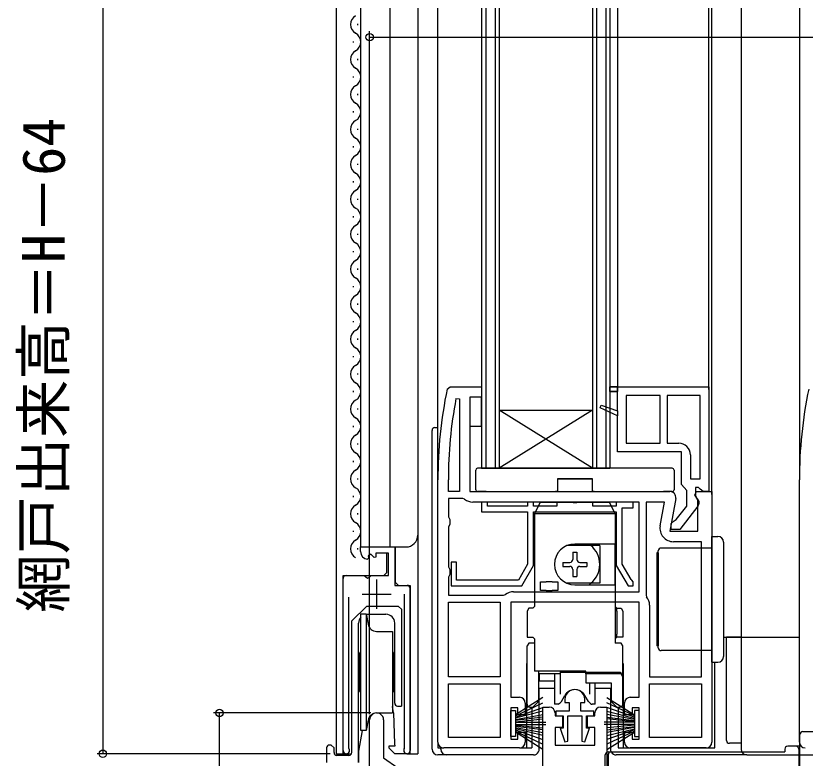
# Model space of a CAD drawing. Units: millimetres, scale not verified. Extents: x -525 to 525, y -783 to 779.
# Drawn here: x 64.3 to 199.7, y 38.4 to 165.9 of the extents above; entities that cross this region are included whole.
import ezdxf
from ezdxf.enums import TextEntityAlignment as Align

# ---------------------------------------------------------------- set-up
doc = ezdxf.new("R2010")
doc.units = ezdxf.units.MM
doc.header["$LTSCALE"] = 4
for name, color, linetype in [('0-2_YKK_11', 7, 'Continuous'), ('0-4_YKK_12', 2, 'Continuous'), ('0-5_YKK_13', 4, 'Continuous'), ('0-7_YKK_D', 6, 'Continuous')]:
    doc.layers.add(name, color=color, linetype=linetype)
doc.styles.add('ＭＳ ゴシック', font='')
doc.styles.get('ＭＳ ゴシック').set_extended_font_data('MS Gothic')

msp = doc.modelspace()

# ---------------------------------------------------------------- linework, layer by layer
at = {"layer": '0-2_YKK_11'}
for p, q in [((139.805, 100.15), (140.4, 100.094)), ((136.7, 41.2), (136.7, 86.2)), ((198.7, 41.2), (198.7, 86.2)), ((171.2, 82.4), (142.7, 82.4)), ((126.2, 69.1), (126.2, 64.1)), ((123.7, 66.6), (128.7, 66.6)), ((150.7, 40.2), (137.7, 40.2)), ((182.7, 40.2), (169.7, 40.2))]:
    msp.add_line(p, q, dxfattribs=at)
for points in [[(138.297, 101.801), (138.787, 102.2), (144.2, 102.2), (144.2, 100.4), (142.2, 100.4), (142.2, 84.2), (176.5, 84.2)], [(181.288, 81.68), (178.178, 77.7), (176.7, 77.7), (176.7, 78.7), (177.201, 79.2), (177.597, 79.392), (179.4, 81.7), (179.4, 84.405), (178.95, 84.903), (178.5, 85.4), (178.5, 91), (167.5, 91), (167.5, 97.2), (164.533, 98.584), (164.72, 99.045), (167.5, 98.083), (167.5, 101.4), (166.2, 101.4), (166.2, 102.2), (183.2, 102.2)], [(183.2, 102.2), (183.2, 84.2), (182.2, 84.2), (181.704, 84.637), (181.406, 84.9), (180.9, 84.9), (180.9, 83.496), (181.1, 83.096)], [(181.7, 86.4), (181.7, 100.7), (176, 100.7), (176, 92.5), (178, 92.5)], [(140.4, 100.094), (140.4, 84.2), (138.5, 84.2), (138.5, 86.2)], [(180, 90.5), (180, 86.4), (181.7, 86.4)], [(177.485, 83.026), (176.493, 77.4), (181.3, 77.4), (181.3, 82.756), (180.758, 83.624), (181.077, 84.2), (183.7, 84.2), (183.7, 41.2)], [(141.277, 82.893), (140.968, 83), (138.5, 83), (138.5, 79.866), (138.75, 79.433), (138.75, 78.567), (138.5, 78.134), (138.5, 71.266), (138.75, 70.833), (138.75, 69.967), (138.5, 69.534), (138.5, 66.4), (147.968, 66.4), (148.277, 66.507)], [(149.7, 67), (171.2, 67), (171.2, 82.4)], [(174.824, 78.299), (175.547, 82.4), (172.4, 82.4), (172.4, 66.432), (172.507, 66.123)], [(123.45, 73.895), (123.45, 74.7), (129.35, 74.7), (129.35, 68.097), (131.95, 68.097), (131.95, 39.75)], [(181.9, 52.4), (181.9, 75.6), (177.089, 75.6)], [(120.45, 39.75), (120.45, 69.8), (124.081, 69.8), (124.621, 69.347), (124.95, 69.5), (125.25, 69.8), (128.25, 69.8), (128.25, 73.6), (126.05, 73.6), (126.05, 72.966), (125.803, 72.864), (125.226, 73.441), (124.757, 73.171), (124.843, 72.852), (124.631, 72.601)], [(130.947, 40.062), (131, 40.232), (131, 66.6)], [(121.4, 66.1), (121.4, 40.232), (121.453, 40.062)], [(169.7, 48.9), (171.2, 48.9), (171.2, 65.2), (149.2, 65.2), (149.2, 48.9), (150.7, 48.9)], [(173, 64.7), (173, 52.4), (181.9, 52.4)], [(151.7, 47.9), (151.7, 45.9), (150.4, 45.9), (150.4, 47.1), (149.2, 47.1), (149.2, 41.7), (150.4, 41.7), (150.4, 42.9), (151.7, 42.9), (151.7, 41.2)], [(158.5, 48.5), (158.5, 48), (159.2, 48), (159.2, 46.5), (156.95, 46.5), (156.95, 45.7), (158.2, 45.7), (158.2, 43.6), (157.666, 43.6), (158.503, 41.261), (159, 41.348)], [(159, 41.348), (159, 45.7), (161.4, 45.7), (161.4, 41.348), (161.897, 41.261), (162.734, 43.6), (162.2, 43.6), (162.2, 45.7), (163.45, 45.7), (163.45, 46.5), (161.2, 46.5), (161.2, 48), (161.9, 48), (161.9, 48.5)], [(168.7, 41.2), (168.7, 42.9), (170, 42.9), (170, 41.7), (171.2, 41.7), (171.2, 47.1), (170, 47.1), (170, 45.9), (168.7, 45.9), (168.7, 47.9)], [(127.4, 45), (127.4, 38.5), (132.3, 35.069), (132.3, 21.2), (154.7, 21.2), (154.7, 47.2), (155.8, 47.2)], [(156.8, 46.2), (156.8, 45.7), (158.05, 45.7), (158.05, 43.7), (156.8, 43.7), (156.8, 40.7), (163.6, 40.7), (163.6, 43.7), (162.35, 43.7), (162.35, 45.7), (163.6, 45.7), (163.6, 46.2)], [(164.6, 47.2), (165.7, 47.2), (165.7, 26.7), (167.2, 25.2), (167.2, 24.2), (165.7, 24.2), (165.7, 21.2), (216.7, 21.2), (216.7, 24.2), (215.2, 24.2), (215.2, 25.2), (216.7, 26.7), (216.7, 47.2), (217.8, 47.2)], [(202.5, -2.8), (143.2, -2.8), (143.2, -6.3), (145.7, -6.3), (145.7, -8.4), (141.1, -8.4), (141.1, -2.8), (125, -2.8), (125, 45)]]:
    msp.add_lwpolyline(points, dxfattribs=at)
for points in [[(166.2, 101.4), (167.5, 101.4), (167.5, 102.2), (166.2, 102.2)], [(169, 100.7), (169, 92.5), (174.8, 92.5), (174.8, 100.7)], [(167.5, 97.2), (164.533, 98.584), (164.72, 99.045), (167.5, 98.083)], [(153.1, 80.7), (167.3, 80.7), (167.3, 71.5), (169.321, 68), (170.2, 68), (170.2, 68.7), (169.994, 68.985), (169.829, 69.119), (168.3, 71.768), (168.3, 81.4), (170.2, 81.4), (170.2, 82.4), (167.3, 82.4), (167.3, 81.7), (163.3, 81.7), (163.3, 82.4), (160.72, 82.4), (160.46, 82.25), (159.94, 82.25), (159.68, 82.4), (157.1, 82.4), (157.1, 81.7), (153.1, 81.7), (153.1, 82.4), (152.1, 82.4), (152.1, 81.7), (145.2, 81.7), (145.2, 82.4), (144.2, 82.4), (144.2, 80.7), (152.1, 80.7), (152.1, 71.768), (150.502, 69), (139.9, 69), (139.9, 72.1), (139, 72.1), (139, 68), (151.079, 68), (153.1, 71.5)], [(147.4, 65.2), (147.4, 52.4), (138.5, 52.4), (138.5, 65.2)], [(147.4, 51.2), (147.4, 42), (138.5, 42), (138.5, 51.2)], [(173, 42), (173, 51.2), (181.9, 51.2), (181.9, 42)]]:
    msp.add_lwpolyline(points, close=True, dxfattribs=at)
for centre, radius, start, end in [((213.7, 86.2), 77, 168.31011, 180), ((275.7, 86.2), 77, 168.31011, 180), ((213.7, 86.2), 75.2, 169.30948, 180.00001), ((178, 90.5), 2, 0.00001, 89.99999), ((176.5, 83.2), 1, 350.00002, 90), ((142.7, 84.7), 2.3, 231.7868, 270), ((180.5, 82.296), 1, 322.00002, 53.13011), ((177.089, 77.9), 2.3, 170.00001, 269.99999), ((124.75, 73.895), 1.3, 179.99998, 264.7841), ((149.7, 64.7), 2.3, 90, 128.2132), ((170.7, 64.7), 2.3, 0, 38.2132), ((160.2, 48.5), 1.7, 359.99999, 180.00001), ((150.7, 47.9), 1, 0.00001, 89.99999), ((169.7, 47.9), 1, 90.00001, 179.99999), ((126.2, 45), 1.2, 359.99999, 180.00001), ((155.8, 46.2), 1, 0.00001, 89.99999), ((164.6, 46.2), 1, 90.00001, 179.99999), ((137.7, 41.2), 1, 180.00001, 269.99999), ((150.7, 41.2), 1, 270.00001, 359.99999), ((169.7, 41.2), 1, 180.00001, 269.99999), ((182.7, 41.2), 1, 270.00001, 359.99999), ((199.7, 41.2), 1, 180.00001, 269.99999), ((121, 39.75), 0.55, 180, 34.56043), ((131.4, 39.75), 0.55, 145.4393, 359.99996)]:
    msp.add_arc(centre, radius, start, end, dxfattribs=at)
at = {"layer": '0-4_YKK_12'}
for p, q in [((119.25, 205.7), (119.25, 39.2)), ((123.45, 205.7), (123.45, 74.7)), ((128.45, 205.7), (128.45, 74.7)), ((133.25, 205.7), (133.25, 39.2)), ((136.7, 86.2), (136.7, 205.7)), ((144.2, 205.7), (144.2, 88.2)), ((144.9, 205.7), (144.9, 88.2)), ((146.5, 205.7), (146.5, 88.2)), ((147.2, 205.7), (147.2, 88.2)), ((163.2, 205.7), (163.2, 88.2)), ((163.9, 205.7), (163.9, 88.2)), ((165.5, 205.7), (165.5, 88.2)), ((166.2, 205.7), (166.2, 88.2)), ((167.5, 205.7), (167.5, 101.4)), ((183.2, 101.7), (183.2, 205.7)), ((183.7, 83.701), (183.7, 205.7)), ((188.7, 205.7), (188.7, 59.2)), ((198.7, 205.7), (198.7, 86.2)), ((122.968, 164.266), (122.968, 164.466)), ((122.208, 161.266), (122.208, 161.466)), ((122.968, 158.266), (122.968, 158.466)), ((122.208, 155.266), (122.208, 155.466)), ((122.968, 152.266), (122.968, 152.466)), ((122.208, 149.266), (122.208, 149.466)), ((122.968, 146.266), (122.968, 146.466)), ((122.208, 143.266), (122.208, 143.466)), ((122.968, 140.266), (122.968, 140.466)), ((122.208, 137.266), (122.208, 137.466)), ((122.968, 134.266), (122.968, 134.466)), ((122.208, 131.266), (122.208, 131.466)), ((122.968, 128.266), (122.968, 128.466)), ((122.208, 125.266), (122.208, 125.466)), ((122.968, 122.266), (122.968, 122.466)), ((122.208, 119.266), (122.208, 119.466)), ((122.968, 116.266), (122.968, 116.466)), ((122.208, 113.266), (122.208, 113.466)), ((122.968, 110.266), (122.968, 110.466)), ((122.208, 107.266), (122.208, 107.466)), ((122.968, 104.266), (122.968, 104.466)), ((122.208, 101.266), (122.208, 101.466)), ((122.968, 98.266), (122.968, 98.466)), ((163.2, 88.2), (147.2, 98.2)), ((122.208, 95.266), (122.208, 95.466)), ((122.968, 92.266), (122.968, 92.466)), ((122.208, 89.266), (122.208, 89.466)), ((144.2, 88.2), (166.2, 88.2)), ((122.968, 86.266), (122.968, 86.466)), ((122.208, 83.266), (122.208, 83.466)), ((122.968, 80.266), (122.968, 80.466)), ((122.208, 77.266), (122.208, 77.466)), ((122.968, 74.266), (122.968, 74.466)), ((123.45, 74.7), (131.25, 74.7)), ((129.45, 68.6), (129.45, 74.7)), ((127.95, 70.3), (127.95, 73.6)), ((120.45, 39.2), (120.45, 69.3)), ((120.95, 69.8), (127.45, 69.8)), ((127.95, 70.3), (127.45, 69.8)), ((129.45, 68.6), (129.95, 68.1)), ((129.95, 68.1), (131.45, 68.1)), ((131.95, 39.2), (131.95, 67.6)), ((185.7, 59.2), (198.7, 59.2)), ((119.25, 39.2), (121.908, 39.2)), ((131.4, 39.2), (133.25, 39.2))]:
    msp.add_line(p, q, dxfattribs=at)
msp.add_lwpolyline([(147.2, 98.2), (163.2, 98.2), (147.2, 88.2)], dxfattribs=at)
for centre, radius, start, end in [((123.426, 164.366), 1.718, 119.20254, 240.79746), ((121.749, 161.366), 1.718, 299.20254, 60.79746), ((123.426, 158.366), 1.718, 119.20254, 240.79746), ((121.749, 155.366), 1.718, 299.20254, 60.79746), ((123.426, 152.366), 1.718, 119.20254, 240.79746), ((121.749, 149.366), 1.718, 299.20254, 60.79746), ((123.426, 146.366), 1.718, 119.20254, 240.79746), ((121.749, 143.366), 1.718, 299.20254, 60.79746), ((123.426, 140.366), 1.718, 119.20254, 240.79746), ((121.749, 137.366), 1.718, 299.20254, 60.79746), ((123.426, 134.366), 1.718, 119.20254, 240.79746), ((121.749, 131.366), 1.718, 299.20254, 60.79746), ((123.426, 128.366), 1.718, 119.20254, 240.79746), ((121.749, 125.366), 1.718, 299.20254, 60.79746), ((123.426, 122.366), 1.718, 119.20254, 240.79746), ((121.749, 119.366), 1.718, 299.20254, 60.79746), ((123.426, 116.366), 1.718, 119.20254, 240.79746), ((121.749, 113.366), 1.718, 299.20254, 60.79746), ((123.426, 110.366), 1.718, 119.20254, 240.79746), ((121.749, 107.366), 1.718, 299.20254, 60.79746), ((123.426, 104.366), 1.718, 119.20254, 240.79746), ((121.749, 101.366), 1.718, 299.20254, 60.79746), ((123.426, 98.366), 1.718, 119.20254, 240.79746), ((121.749, 95.366), 1.718, 299.20254, 60.79746), ((123.426, 92.366), 1.718, 119.20254, 240.79746), ((121.749, 89.366), 1.718, 299.20254, 60.79746), ((123.426, 86.366), 1.718, 119.20254, 240.79746), ((121.749, 83.366), 1.718, 299.20254, 60.79746), ((123.426, 80.366), 1.718, 119.20254, 240.79746), ((121.749, 77.366), 1.718, 299.20254, 60.79746), ((123.426, 74.366), 1.718, 119.20254, 240.79746), ((131.25, 76.7), 2, 270, 0), ((120.95, 69.3), 0.5, 90, 180), ((131.45, 67.6), 0.5, 0, 90)]:
    msp.add_arc(centre, radius, start, end, dxfattribs=at)
at = {"layer": '0-5_YKK_13'}
for p, q in [((136.2, 95.2), (136.7, 95.2)), ((135.7, 40), (135.7, 94.7)), ((143.531, 88.2), (143.5, 88.2)), ((176.869, 88.2), (143.531, 88.2)), ((176.9, 88.2), (176.869, 88.2)), ((143.2, 84.5), (143.2, 87.791)), ((177.2, 87.9), (177.2, 87.873)), ((177.2, 87.873), (177.2, 87.791)), ((177.2, 87.791), (177.2, 84.5)), ((163.2, 86.4), (157.2, 86.4)), ((157.2, 86.4), (163.2, 86.4)), ((163.2, 84.2), (163.2, 86.4)), ((145, 84.2), (143.5, 84.2)), ((145, 84.2), (156.9, 84.2)), ((163.5, 84.2), (163.2, 84.2)), ((163.5, 84.2), (175.4, 84.2)), ((176.9, 84.2), (175.4, 84.2)), ((153.3, 80.4), (154.3, 82.4)), ((153.3, 80.4), (153.3, 64.5)), ((167.1, 80.4), (153.3, 80.4)), ((183.7, 76.5), (184.7, 76.5)), ((183.7, 69.5), (183.7, 76.5)), ((164.45, 74.95), (158.901, 74.95)), ((167.1, 75.2), (167.1, 68.2)), ((167.1, 68.2), (167.1, 75.2)), ((181.2, 74.5), (175, 74.5)), ((183.7, 74.5), (181.2, 74.5)), ((185.7, 75.5), (185.7, 69.5)), ((159.85, 73.775), (160.55, 73.775)), ((159.85, 73.775), (159.85, 72.55)), ((160.55, 73.775), (160.55, 72.55)), ((174.25, 73.7), (174.25, 57.7)), ((174.5, 73.7), (174.25, 73.7)), ((174.5, 57.4), (174.5, 74)), ((158.125, 72.05), (158.125, 71.35)), ((158.125, 72.05), (159.35, 72.05)), ((161.05, 72.05), (162.275, 72.05)), ((162.275, 72.05), (162.275, 71.35)), ((158.125, 71.35), (159.35, 71.35)), ((159.85, 70.85), (159.85, 69.625)), ((160.55, 70.85), (160.55, 69.625)), ((161.05, 71.35), (162.275, 71.35)), ((159.85, 69.625), (160.55, 69.625)), ((185.7, 69.5), (185.7, 61.9)), ((156.3, 68.7), (155.3, 68.7)), ((156.3, 68.7), (157.3, 68.7)), ((155.3, 67.2), (156.3, 67.2)), ((121.95, 62), (124.45, 64.5)), ((129.95, 64.5), (124.45, 64.5)), ((129.95, 64.5), (130.45, 64)), ((130.45, 64), (130.45, 47.387)), ((152.289, 64.2), (152, 63.7)), ((152, 63.7), (152, 59.2)), ((153, 64.2), (152.289, 64.2)), ((153.3, 64.5), (153, 64.2)), ((167.4, 63.7), (167.4, 59.7)), ((168.4, 63.7), (168.4, 59.7)), ((123.5, 63.2), (124.412, 63.2)), ((123.5, 43.2), (123.5, 63.2)), ((124.412, 63.2), (124.722, 61.439)), ((124.412, 63.2), (124.412, 43.2)), ((124.6, 63.13), (127.8, 63.13)), ((121.95, 39.4), (121.95, 62)), ((129.3, 47.887), (129.3, 61.63)), ((185.7, 61.9), (185.7, 55.9)), ((126.2, 60.2), (128.9, 60.176)), ((128.9, 60.176), (128.9, 46.224)), ((168.4, 59.7), (168.4, 59.2)), ((152, 59.2), (153, 59.2)), ((153, 59.2), (153.3, 58.9)), ((153.3, 58.9), (153.3, 53.4)), ((167.1, 58.9), (167.4, 59.2)), ((185.7, 59.2), (186.2, 59.2)), ((186.196, 41.496), (186.196, 59.2)), ((188.7, 59.2), (186.2, 59.2)), ((188.7, 59.2), (188.7, 40)), ((152, 47.7), (152, 57.7)), ((168.111, 58.2), (167.1, 58.2)), ((168.4, 57.7), (168.111, 58.2)), ((168.4, 52.4), (168.4, 57.7)), ((181.2, 56.9), (175, 56.9)), ((183.7, 56.9), (181.2, 56.9)), ((123.3, 49.9), (123.3, 56.5)), ((129.1, 56.5), (129.1, 49.9)), ((151.9, 54.7), (151.9, 40.2)), ((152, 54.7), (151.9, 54.7)), ((168.4, 54.7), (168.5, 54.7)), ((168.5, 54.7), (168.5, 40.2)), ((183.7, 54.9), (184.7, 54.9)), ((162.1, 53.4), (153.3, 53.4)), ((154, 48.407), (154, 53.4)), ((157.7, 52.9), (154, 52.9)), ((156.7, 52.9), (156.7, 47.7)), ((157.696, 52.9), (157.696, 49.407)), ((157.7, 53.4), (157.7, 52.9)), ((157.7, 53.2), (162.1, 53.2)), ((162.1, 53.2), (162.1, 53.4)), ((162.1, 52.9), (162.1, 53.2)), ((162.1, 52.9), (162.1, 51.4)), ((168.111, 52.9), (162.1, 52.9)), ((168.4, 52.4), (168.111, 52.9)), ((168.4, 47.7), (168.4, 52.4)), ((156.7, 50.4), (154.1, 50.4)), ((154.1, 40), (154.1, 50.4)), ((160.087, 50.198), (160.085, 50.197)), ((160.338, 50.197), (160.337, 50.195)), ((162.1, 51.4), (166.4, 51.4)), ((162.704, 51.4), (162.704, 49.407)), ((163.7, 51.205), (163.698, 51.202)), ((163.7, 47.7), (163.7, 51.4)), ((166.3, 50.4), (163.7, 50.4)), ((166.3, 50.4), (166.3, 40)), ((166.4, 51.4), (166.4, 48.407)), ((154.7, 48.872), (150, 45.9)), ((157.878, 48.177), (158.468, 49.2)), ((162.522, 48.177), (161.932, 49.2)), ((165.7, 48.872), (170.4, 45.9)), ((129.8, 47.387), (130.45, 47.387)), ((150, 45.7), (154.7, 47.958)), ((157.242, 47.7), (156.7, 47.7)), ((157.354, 47.738), (157.25, 47.7)), ((163.046, 47.738), (163.15, 47.7)), ((163.7, 47.7), (163.158, 47.7)), ((170.4, 45.7), (165.7, 47.958)), ((166.546, 48.054), (167.4, 47.2)), ((126.2, 46.2), (128.9, 46.224)), ((129.1, 46.2), (128.9, 47.334)), ((149.2, 42.15), (149.2, 46.65)), ((150, 45.5), (154.7, 47.164)), ((154.7, 46.489), (150, 45.3)), ((152.8, 47.2), (152.8, 40.2)), ((170.4, 45.5), (165.7, 47.164)), ((165.7, 46.489), (170.4, 45.3)), ((167.4, 47.2), (167.9, 47.2)), ((167.6, 47.2), (167.6, 40.2)), ((171.2, 42.15), (171.2, 46.65)), ((150, 45.1), (154.7, 45.932)), ((154.7, 45.494), (150, 44.9)), ((150, 44.7), (154.7, 45.175)), ((170.4, 45.1), (165.7, 45.932)), ((165.7, 45.494), (170.4, 44.9)), ((170.4, 44.7), (165.7, 45.175)), ((150, 44.6), (155.2, 44.6)), ((150, 44.2), (155.2, 44.2)), ((150, 44.1), (154.7, 43.625)), ((154.7, 43.306), (150, 43.9)), ((150, 43.7), (154.7, 42.868)), ((154.7, 42.311), (150, 43.5)), ((170.4, 44.6), (165.2, 44.6)), ((170.4, 44.2), (165.2, 44.2)), ((170.4, 44.1), (165.7, 43.625)), ((165.7, 43.306), (170.4, 43.9)), ((170.4, 43.7), (165.7, 42.868)), ((165.7, 42.311), (170.4, 43.5)), ((123.73, 43.2), (123.1, 39.626)), ((150, 43.3), (154.7, 41.636)), ((150, 43.1), (154.7, 40.842)), ((154.7, 39.928), (150, 42.9)), ((170.4, 43.3), (165.7, 41.636)), ((170.4, 43.1), (165.7, 40.842)), ((165.7, 39.928), (170.4, 42.9)), ((198.8, 36.5), (198.8, 42.5)), ((199.3, 43), (213.1, 43)), ((118.4, 40.7), (118.1, 40.7)), ((188.7, 40.996), (186.696, 40.996)), ((117.6, 40.2), (117.6, 37.7)), ((123.1, 39.626), (123.1, 37.7)), ((150.7, 40.2), (152.8, 40.2)), ((165.9, 39.5), (166.4, 39.5)), ((166.4, 39.5), (196.2, 39.5)), ((196.2, 40), (196.2, 39.5)), ((198.1, 40.5), (196.7, 40.5)), ((198.8, 40.5), (198.1, 40.5)), ((198.6, 40), (198.6, 36.5)), ((121.45, 38.9), (119.4, 38.9)), ((131.4, 39.2), (129.299, 39.2)), ((138.2, 39), (136.7, 39)), ((153.1, 39), (138.2, 39)), ((165.4, 36.5), (165.4, 39)), ((165.9, 39), (165.9, 36.5)), ((189.7, 39), (167.3, 39)), ((189.7, 39), (215.1, 39))]:
    msp.add_line(p, q, dxfattribs=at)
msp.add_lwpolyline([(144.2, 100.4), (142.2, 100.4), (142.2, 95.4), (144.2, 95.4)], close=True, dxfattribs=at)
for points in [[(143.2, 87.791), (143.2, 87.873), (143.2, 87.9)], [(157.2, 86.4), (157.2, 84.2), (156.9, 84.2)], [(154.3, 82.4), (166.1, 82.4), (167.1, 80.4)], [(167.1, 80.4), (167.1, 75.2), (160.2, 75.2)], [(164.45, 74.95), (164.45, 68.45), (158.901, 68.45)], [(174.5, 73.7), (174.5, 57.7), (174.25, 57.7)], [(183.7, 54.9), (183.7, 61.9), (183.7, 69.5)], [(155.3, 67.2), (154.3, 67.2), (154.3, 68.7), (155.3, 68.7)], [(157.3, 68.7), (157.3, 67.2), (156.3, 67.2)], [(160.2, 68.2), (167.1, 68.2), (167.1, 58.2)], [(167.4, 63.7), (167.4, 64.2), (167.1, 64.5)], [(167.4, 64.2), (168.111, 64.2), (168.4, 63.7)], [(123.1, 37.7), (123.1, 39.626), (123.1, 61.63)], [(168.4, 59.2), (167.4, 59.2), (167.4, 59.7)], [(153.3, 58.2), (152.289, 58.2), (152, 57.7)], [(167.6, 40.2), (184.2, 40.2), (184.2, 54.9)], [(154.1, 52.9), (154.1, 51.7), (156.7, 51.7)], [(162.1, 53.2), (167.938, 53.2), (168.111, 52.9)], [(152.5, 47.2), (153, 47.2), (153.854, 48.054)], [(129.1, 46.2), (129.285, 40.9), (129.299, 40.5)], [(149.2, 46.65), (150, 46.65), (150, 42.15), (149.2, 42.15)], [(171.2, 46.65), (170.4, 46.65), (170.4, 42.15), (171.2, 42.15)], [(124.722, 44.96), (124.412, 43.2), (123.5, 43.2)], [(118.9, 39.4), (118.9, 40.2), (118.4, 40.7)], [(136.7, 41.199), (136.7, 40.2), (137.2, 40.2)], [(129.299, 40.5), (128.3, 40.5), (128.3, 40.2), (129.299, 39.2)], [(137.2, 40), (137.2, 40.2), (137.7, 40.2)]]:
    msp.add_lwpolyline(points, dxfattribs=at)
for centre, radius, start, end in [((136.2, 94.7), 0.5, 90, 180), ((143.5, 87.9), 0.3, 90, 180), ((176.9, 87.9), 0.3, 0, 90), ((143.5, 84.5), 0.3, 180, 270), ((176.9, 84.5), 0.3, 270, 0), ((184.7, 75.5), 1, 0, 90), ((160.2, 71.7), 3.5, 90, 270), ((160.2, 71.7), 4.25, 49.88083, 55.43968), ((160.2, 71.7), 4.25, 310.11917, 49.88083), ((175, 74), 0.5, 90, 180), ((159.35, 72.55), 0.5, 270, 0), ((161.05, 72.55), 0.5, 180, 270), ((159.35, 70.85), 0.5, 0, 90), ((161.05, 70.85), 0.5, 90, 180), ((160.2, 71.7), 4.25, 304.56032, 310.11917), ((124.6, 61.63), 1.5, 137.16657, 180), ((124.6, 61.63), 1.5, 90, 96.64425), ((127.8, 61.63), 1.5, 0, 90), ((126.2, 61.7), 1.5, 190, 270), ((175, 57.4), 0.5, 180, 270), ((123.5, 56.5), 0.2, 90, 180), ((128.9, 56.5), 0.2, 0, 90), ((184.7, 55.9), 1, 270, 0), ((160.2, 48.2), 2, 30, 150), ((123.5, 49.9), 0.2, 180, 270), ((128.9, 49.9), 0.2, 270, 0), ((129.8, 47.887), 0.5, 180, 270), ((152.5, 47.7), 0.5, 180, 270), ((153.5, 48.407), 0.5, 315, 0), ((157.012, 48.677), 1, 290, 330), ((163.388, 48.677), 1, 210, 250), ((166.9, 48.407), 0.5, 180, 225), ((167.9, 47.7), 0.5, 270, 0), ((126.2, 44.7), 1.5, 90, 170), ((199.3, 42.5), 0.5, 90, 180), ((118.1, 40.2), 0.5, 90, 180), ((186.696, 41.496), 0.5, 180.00511, 269.99489), ((119.4, 39.4), 0.5, 180, 270), ((121.45, 39.4), 0.5, 270, 0), ((136.7, 40), 1, 180, 270), ((138.2, 40), 1, 180, 270), ((153.1, 40), 1, 270, 330), ((153.1, 40), 1, 330, 0), ((165.9, 39), 0.5, 90, 180), ((166.4, 39), 0.5, 90, 180), ((167.3, 40), 1, 180, 210), ((167.3, 40), 1, 210, 270), ((189.7, 40), 1, 180, 270), ((196.7, 40), 0.5, 90, 180), ((198.1, 40), 0.5, 0, 90)]:
    msp.add_arc(centre, radius, start, end, dxfattribs=at)
at = {"layer": '0-7_YKK_D'}
for p, q in [((79.251, 205.7), (79.251, 39.2)), ((125, 46), (125, 163.2)), ((125, 162.2), (255, 162.2)), ((125.197, 46.198), (98.251, 46.198)), ((99.251, -2.8), (99.251, 46.198)), ((118.251, 39.2), (78.251, 39.2))]:
    msp.add_line(p, q, dxfattribs=at)
for centre in [(125, 162.2), (99.251, 46.198), (79.251, 39.2)]:
    msp.add_circle(centre, 0.637, dxfattribs=at)

# ---------------------------------------------------------------- texts
at = {"layer": '0-7_YKK_D', "style": 'ＭＳ ゴシック'}
msp.add_text('網戸出来高＝H－64', height=7.331, rotation=90, dxfattribs=at).set_placement((74.926, 63.414), align=Align.BOTTOM_LEFT)

doc.saveas('drawing.dxf')
